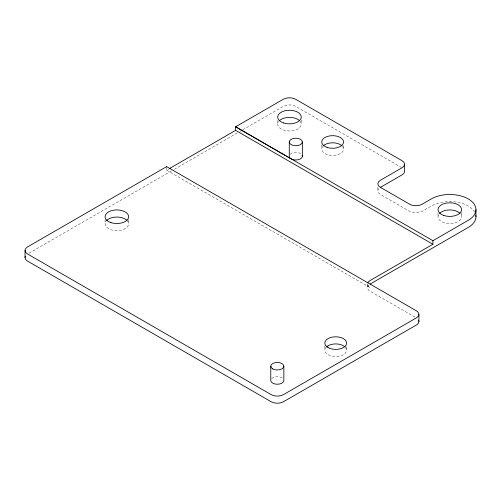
<?xml version="1.0" encoding="UTF-8"?>
<svg xmlns="http://www.w3.org/2000/svg" width="501" height="501" viewBox="0 0 501 501"><rect width="100%" height="100%" fill="white"/><g stroke="black" fill="none" stroke-linecap="round" stroke-linejoin="round"><path stroke-width="0.38" stroke-dasharray="2.5 1.88" d="M166.633 167.34L166.633 170.183L168.668 169.012M28.958 253.23L171.699 170.822M174.404 169.263L237.317 132.934M240.023 131.375L242.052 130.204M242.728 129.809L283.322 106.375A8.724 5.035 0 0 1 295.653 106.375L401.332 167.39M166.633 170.183L370.101 287.655A8.717 5.035 0 0 1 367.847 282.789M415.003 317.139L370.101 291.213A8.717 5.035 0 0 1 368.717 285.138M461.565 212.455L461.565 216.726M438.018 213.169L438.018 216.726M377.873 187.361L377.873 190.919M367.546 284.092L367.546 287.655M346.629 346.654L346.629 350.218M343.542 145.534L343.542 149.091M324.83 345.947L324.83 350.218M321.748 144.82L321.748 149.091M301.258 119.902L301.258 124.179M277.717 120.616L277.717 124.179M128.619 219.576L128.619 223.847M105.078 219.576L105.078 223.847M290.142 154.308A6.538 3.776 0 0 1 300.431 153.525M271.642 378.568A6.538 3.776 0 0 1 282.971 378.568M474.741 212.192A26.158 15.105 0 0 0 431.292 206.049L422.049 211.391A8.717 5.035 0 0 1 409.718 211.391L380.428 194.482A8.724 5.035 0 0 1 379.044 188.401M300.155 121.305A11.774 6.795 0 0 1 289.484 130.974A11.774 6.795 0 0 1 278.819 121.305M342.521 146.436A10.897 6.294 0 0 1 332.645 155.385A10.897 6.294 0 0 1 322.769 146.436M127.517 220.972A11.774 6.795 0 0 1 116.846 230.642A11.774 6.795 0 0 1 106.181 220.972M345.602 347.556A10.897 6.294 0 0 1 335.726 356.512A10.897 6.294 0 0 1 325.85 347.556M461.164 214.967A11.774 6.795 0 0 1 448.764 223.496A11.774 6.795 0 0 1 439.127 213.852"/><path stroke-width="0.75" d="M169.344 168.624L235.627 130.354L432.927 244.263L432.927 240.705L468.291 220.29A26.158 15.105 0 0 0 468.291 198.928A26.158 15.105 0 0 0 431.292 198.928L422.049 204.27A8.717 5.035 0 0 1 409.718 204.27L380.428 187.361A8.724 5.035 0 0 1 380.428 180.241L402.009 167.785A8.724 5.035 0 0 0 402.009 160.664L295.653 99.261A8.724 5.035 0 0 0 283.322 99.261L235.627 126.791L235.627 130.354M380.428 187.361L402.009 174.899A8.724 5.035 0 0 0 404.558 171.342L404.558 164.222M432.927 244.263L370.101 280.535A8.717 5.035 0 0 0 367.847 282.789M370.101 284.092L468.291 227.41A26.158 15.105 0 0 0 475.85 215.417M302.122 155.216A6.538 3.776 0 0 1 299.072 159.468A6.538 3.776 0 0 1 291.181 158.867L235.627 126.791L432.927 240.705M475.95 209.606L475.95 216.726M418.899 314.352L418.899 321.473M302.347 141.958A6.538 3.776 0 0 1 292.534 145.227A6.538 3.776 0 0 1 292.534 138.689A6.538 3.776 0 0 1 302.347 141.958L302.347 156.193M289.265 141.958L289.265 156.193A6.538 3.776 0 0 0 290.142 158.084M283.848 366.218L283.848 380.453A6.538 3.776 0 0 1 277.31 384.229A6.538 3.776 0 0 1 270.772 380.453L270.772 366.218M25.05 250.456L25.05 257.577M25.344 256.268A8.717 5.035 0 0 0 27.605 261.134L271.147 401.739A8.717 5.035 0 0 0 283.478 401.739L416.344 325.03A8.717 5.035 0 0 0 418.598 320.17M279.289 120.779A11.774 6.795 0 0 1 299.679 120.779M323.208 145.948A10.897 6.294 0 0 1 342.083 145.948M106.657 220.446A11.774 6.795 0 0 1 127.041 220.446M326.289 347.068A10.897 6.294 0 0 1 345.164 347.068M439.596 213.332A11.774 6.795 0 0 1 459.987 213.332M166.633 166.626L27.605 246.893A8.717 5.035 0 0 0 27.605 254.013L271.147 394.619A8.717 5.035 0 0 0 283.478 394.619L416.344 317.91A8.717 5.035 0 0 0 416.344 310.795L166.633 166.626M283.597 122.945A11.774 6.795 0 0 0 301.258 117.059A11.774 6.795 0 0 0 283.597 111.172A11.774 6.795 0 0 0 283.597 122.945M327.197 147.426A10.897 6.294 0 0 0 343.542 141.977A10.897 6.294 0 0 0 327.197 136.523A10.897 6.294 0 0 0 327.197 147.426M443.905 215.493A11.774 6.795 0 0 0 461.565 209.606A11.774 6.795 0 0 0 443.905 203.725A11.774 6.795 0 0 0 443.905 215.493M328.023 347.544A10.897 6.294 0 0 0 346.254 344.726A10.897 6.294 0 0 0 332.908 337.016A10.897 6.294 0 0 0 328.023 347.544M110.965 222.613A11.774 6.795 0 0 0 128.619 216.726A11.774 6.795 0 0 0 110.965 210.84A11.774 6.795 0 0 0 110.965 222.613M272.682 368.886A6.538 3.776 0 0 0 283.622 367.195A6.538 3.776 0 0 0 275.619 362.567A6.538 3.776 0 0 0 272.682 368.886"/></g></svg>
